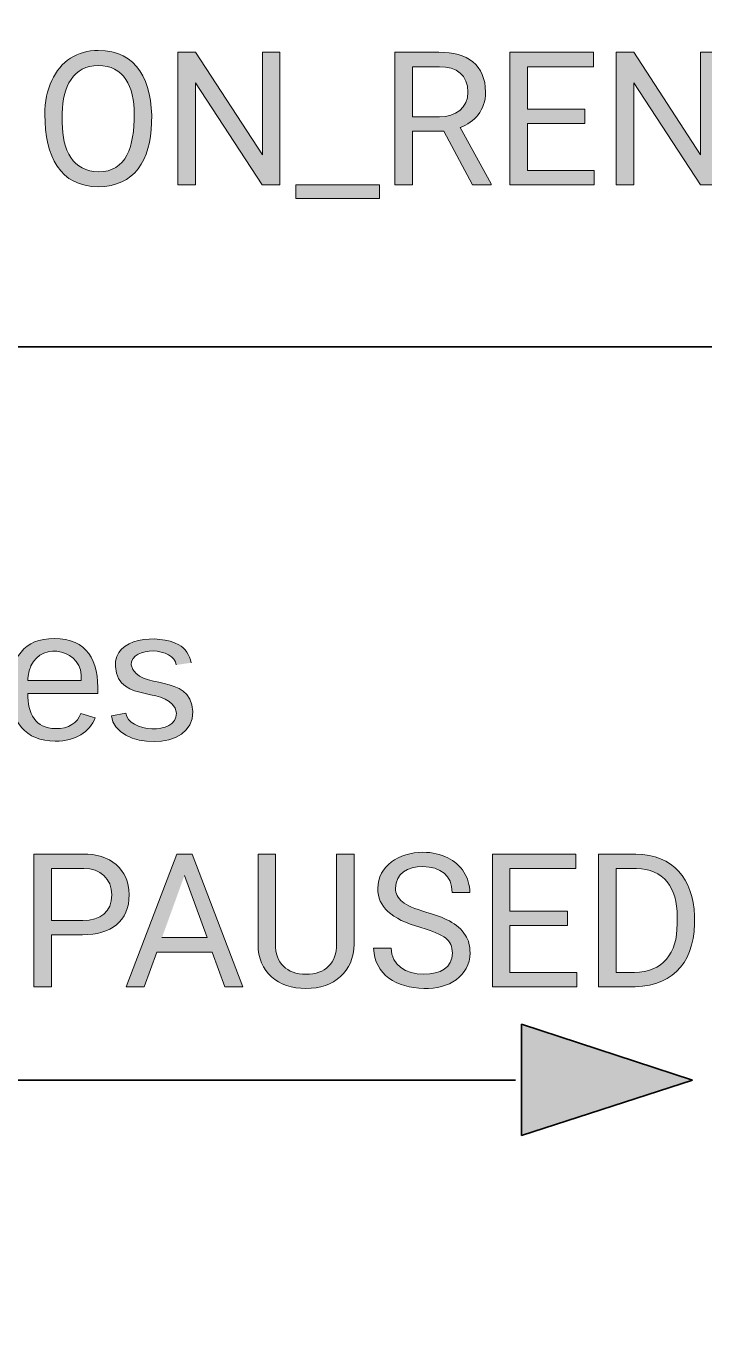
# Model space of a CAD drawing. Extents: x 3 to 1760, y 20 to 1040.
# Drawn here: x 660.8 to 717.3, y 562.4 to 670.5 of the extents above; entities that cross this region are included whole.
import ezdxf

# ---------------------------------------------------------------- set-up
doc = ezdxf.new("R2010")
doc.units = 0
doc.header["$MEASUREMENT"] = 0
doc.layers.add('Layer 1', color=7, linetype='Continuous', lineweight=0)

# ---------------------------------------------------------------- blocks, each defined once
blk = doc.blocks.new('Block_150')
at = {"layer": 'Layer 1', "true_color": 0x282c33, "transparency": 33554687}
h = blk.add_hatch(color=250, dxfattribs=at)
h.dxf.hatch_style = 2
edge = h.paths.add_edge_path()
edge.add_spline(control_points=[(630.13, 619.45), (632.51, 619.4), (633.16, 617.67), (633.16, 615.21), (633.16, 612.75), (632.46, 610.98), (630.13, 610.89), (628.79, 610.89), (628.01, 611.45), (627.54, 612.36), (627.54, 612.36), (627.58, 607.82), (627.58, 607.82), (627.58, 607.82), (626.2, 607.82), (626.2, 607.82), (626.2, 607.82), (626.16, 619.27), (626.16, 619.27), (626.16, 619.27), (627.49, 619.27), (627.49, 619.27), (627.49, 619.27), (627.58, 617.98), (627.58, 617.98), (628.01, 618.88), (628.79, 619.45), (630.13, 619.45)], knot_values=[0, 0, 0, 0, 1, 1, 1, 2, 2, 2, 3, 3, 3, 4, 4, 4, 5, 5, 5, 6, 6, 6, 7, 7, 7, 8, 8, 8, 9, 9, 9, 9], degree=3, periodic=0)
edge = h.paths.add_edge_path()
edge.add_spline(control_points=[(629.78, 611.93), (631.51, 611.93), (631.73, 613.4), (631.73, 615.17), (631.73, 616.94), (631.47, 618.32), (629.78, 618.37), (627.97, 618.37), (627.58, 616.98), (627.58, 615.08), (627.58, 613.22), (628.01, 611.93), (629.78, 611.93)], knot_values=[0, 0, 0, 0, 1, 1, 1, 2, 2, 2, 3, 3, 3, 4, 4, 4, 4], degree=3, periodic=0)
edge.add_line((629.78, 611.93), (629.78, 611.93))
h = blk.add_hatch(color=250, dxfattribs=at)
h.dxf.hatch_style = 2
edge = h.paths.add_edge_path()
edge.add_spline(control_points=[(639.9, 612.62), (639.25, 611.71), (638.56, 610.85), (636.96, 610.89), (635.4, 610.93), (634.45, 611.8), (634.45, 613.35), (634.41, 616.12), (637.17, 616.08), (639.85, 616.08), (639.98, 617.59), (639.46, 618.41), (638.08, 618.41), (637.04, 618.37), (636.31, 618.11), (636.27, 617.07), (636.27, 617.07), (634.84, 617.2), (634.84, 617.2), (635.06, 618.8), (636.27, 619.45), (638.12, 619.45), (640.07, 619.45), (641.24, 618.58), (641.24, 616.68), (641.24, 616.68), (641.24, 613.14), (641.24, 613.14), (641.19, 612.27), (641.54, 611.76), (642.45, 611.97), (642.45, 611.97), (642.45, 611.11), (642.45, 611.11), (641.11, 610.72), (639.81, 611.19), (639.9, 612.62)], knot_values=[0, 0, 0, 0, 1, 1, 1, 2, 2, 2, 3, 3, 3, 4, 4, 4, 5, 5, 5, 6, 6, 6, 7, 7, 7, 8, 8, 8, 9, 9, 9, 10, 10, 10, 11, 11, 11, 12, 12, 12, 12], degree=3, periodic=0)
edge = h.paths.add_edge_path()
edge.add_spline(control_points=[(635.88, 613.35), (635.88, 612.49), (636.4, 611.93), (637.26, 611.93), (639.03, 612.06), (639.98, 613.18), (639.85, 615.13), (637.99, 615.04), (635.88, 615.34), (635.88, 613.35)], knot_values=[0, 0, 0, 0, 1, 1, 1, 2, 2, 2, 3, 3, 3, 3], degree=3, periodic=0)
edge.add_line((635.88, 613.35), (635.88, 613.35))
h = blk.add_hatch(color=250, dxfattribs=at)
h.dxf.hatch_style = 2
edge = h.paths.add_edge_path()
edge.add_spline(control_points=[(646.08, 610.89), (642.23, 610.72), (643.74, 615.9), (643.44, 619.27), (643.44, 619.27), (644.82, 619.27), (644.82, 619.27), (644.82, 619.27), (644.82, 614.09), (644.82, 614.09), (644.82, 612.75), (645.12, 611.93), (646.51, 611.97), (649.62, 612.06), (648.45, 616.34), (648.67, 619.27), (648.67, 619.27), (650.01, 619.27), (650.01, 619.27), (650.01, 619.27), (650.05, 611.06), (650.05, 611.06), (650.05, 611.06), (648.75, 611.06), (648.75, 611.06), (648.71, 611.5), (648.8, 612.14), (648.67, 612.49), (648.19, 611.54), (647.46, 610.93), (646.08, 610.89)], knot_values=[0, 0, 0, 0, 1, 1, 1, 2, 2, 2, 3, 3, 3, 4, 4, 4, 5, 5, 5, 6, 6, 6, 7, 7, 7, 8, 8, 8, 9, 9, 9, 10, 10, 10, 10], degree=3, periodic=0)
edge.add_line((646.08, 610.89), (646.08, 610.89))
h = blk.add_hatch(color=250, dxfattribs=at)
h.dxf.hatch_style = 2
edge = h.paths.add_edge_path()
edge.add_spline(control_points=[(656.92, 617.24), (656.79, 618.71), (653.2, 618.88), (653.16, 617.24), (653.81, 614.95), (658.13, 616.72), (658.3, 613.35), (658.48, 609.98), (651.82, 610.16), (651.52, 613.01), (651.52, 613.01), (652.73, 613.22), (652.73, 613.22), (652.9, 611.67), (656.92, 611.28), (656.96, 613.22), (656.53, 615.64), (652.08, 613.87), (651.87, 617.11), (651.69, 619.58), (655.41, 619.84), (657.14, 618.93), (657.66, 618.63), (658.04, 618.11), (658.17, 617.42)], knot_values=[0, 0, 0, 0, 1, 1, 1, 2, 2, 2, 3, 3, 3, 4, 4, 4, 5, 5, 5, 6, 6, 6, 7, 7, 7, 8, 8, 8, 8], degree=3, periodic=0)
edge.add_line((658.17, 617.42), (656.92, 617.24))
h = blk.add_hatch(color=250, dxfattribs=at)
h.dxf.hatch_style = 2
edge = h.paths.add_edge_path()
edge.add_spline(control_points=[(663.19, 619.45), (665.91, 619.45), (666.9, 617.63), (666.82, 614.87), (666.82, 614.87), (660.98, 614.87), (660.98, 614.87), (660.98, 613.14), (661.59, 611.97), (663.27, 611.93), (664.4, 611.88), (665.13, 612.45), (665.39, 613.18), (665.39, 613.18), (666.6, 612.84), (666.6, 612.84), (666.12, 611.63), (665, 610.89), (663.27, 610.89), (660.77, 610.89), (659.47, 612.49), (659.51, 615.21), (659.56, 617.85), (660.64, 619.45), (663.19, 619.45)], knot_values=[0, 0, 0, 0, 1, 1, 1, 2, 2, 2, 3, 3, 3, 4, 4, 4, 5, 5, 5, 6, 6, 6, 7, 7, 7, 8, 8, 8, 8], degree=3, periodic=0)
edge = h.paths.add_edge_path()
edge.add_spline(control_points=[(665.43, 615.95), (665.69, 618.54), (662.15, 619.27), (661.24, 617.16), (661.11, 616.85), (660.98, 616.42), (660.98, 615.95), (660.98, 615.95), (665.43, 615.95), (665.43, 615.95)], knot_values=[0, 0, 0, 0, 1, 1, 1, 2, 2, 2, 3, 3, 3, 3], degree=3, periodic=0)
edge.add_line((665.43, 615.95), (665.43, 615.95))
h = blk.add_hatch(color=250, dxfattribs=at)
h.dxf.hatch_style = 2
edge = h.paths.add_edge_path()
edge.add_spline(control_points=[(673.34, 617.24), (673.21, 618.71), (669.62, 618.88), (669.58, 617.24), (670.23, 614.95), (674.55, 616.72), (674.72, 613.35), (674.9, 609.98), (668.24, 610.16), (667.94, 613.01), (667.94, 613.01), (669.15, 613.22), (669.15, 613.22), (669.32, 611.67), (673.34, 611.28), (673.38, 613.22), (672.95, 615.64), (668.5, 613.87), (668.28, 617.11), (668.11, 619.58), (671.83, 619.84), (673.56, 618.93), (674.08, 618.63), (674.46, 618.11), (674.59, 617.42)], knot_values=[0, 0, 0, 0, 1, 1, 1, 2, 2, 2, 3, 3, 3, 4, 4, 4, 5, 5, 5, 6, 6, 6, 7, 7, 7, 8, 8, 8, 8], degree=3, periodic=0)
edge.add_line((674.59, 617.42), (673.34, 617.24))
at = {"layer": 'Layer 1'}
for points, knots in [([(630.13, 619.45), (632.51, 619.4), (633.16, 617.67), (633.16, 615.21), (633.16, 612.75), (632.46, 610.98), (630.13, 610.89), (628.79, 610.89), (628.01, 611.45), (627.54, 612.36), (627.54, 612.36), (627.58, 607.82), (627.58, 607.82), (627.58, 607.82), (626.2, 607.82), (626.2, 607.82), (626.2, 607.82), (626.16, 619.27), (626.16, 619.27), (626.16, 619.27), (627.49, 619.27), (627.49, 619.27), (627.49, 619.27), (627.58, 617.98), (627.58, 617.98), (628.01, 618.88), (628.79, 619.45), (630.13, 619.45)], [0, 0, 0, 0, 1, 1, 1, 2, 2, 2, 3, 3, 3, 4, 4, 4, 5, 5, 5, 6, 6, 6, 7, 7, 7, 8, 8, 8, 9, 9, 9, 9]), ([(639.9, 612.62), (639.25, 611.71), (638.56, 610.85), (636.96, 610.89), (635.4, 610.93), (634.45, 611.8), (634.45, 613.35), (634.41, 616.12), (637.17, 616.08), (639.85, 616.08), (639.98, 617.59), (639.46, 618.41), (638.08, 618.41), (637.04, 618.37), (636.31, 618.11), (636.27, 617.07), (636.27, 617.07), (634.84, 617.2), (634.84, 617.2), (635.06, 618.8), (636.27, 619.45), (638.12, 619.45), (640.07, 619.45), (641.24, 618.58), (641.24, 616.68), (641.24, 616.68), (641.24, 613.14), (641.24, 613.14), (641.19, 612.27), (641.54, 611.76), (642.45, 611.97), (642.45, 611.97), (642.45, 611.11), (642.45, 611.11), (641.11, 610.72), (639.81, 611.19), (639.9, 612.62)], [0, 0, 0, 0, 1, 1, 1, 2, 2, 2, 3, 3, 3, 4, 4, 4, 5, 5, 5, 6, 6, 6, 7, 7, 7, 8, 8, 8, 9, 9, 9, 10, 10, 10, 11, 11, 11, 12, 12, 12, 12]), ([(646.08, 610.89), (642.23, 610.72), (643.74, 615.9), (643.44, 619.27), (643.44, 619.27), (644.82, 619.27), (644.82, 619.27), (644.82, 619.27), (644.82, 614.09), (644.82, 614.09), (644.82, 612.75), (645.12, 611.93), (646.51, 611.97), (649.62, 612.06), (648.45, 616.34), (648.67, 619.27), (648.67, 619.27), (650.01, 619.27), (650.01, 619.27), (650.01, 619.27), (650.05, 611.06), (650.05, 611.06), (650.05, 611.06), (648.75, 611.06), (648.75, 611.06), (648.71, 611.5), (648.8, 612.14), (648.67, 612.49), (648.19, 611.54), (647.46, 610.93), (646.08, 610.89)], [0, 0, 0, 0, 1, 1, 1, 2, 2, 2, 3, 3, 3, 4, 4, 4, 5, 5, 5, 6, 6, 6, 7, 7, 7, 8, 8, 8, 9, 9, 9, 10, 10, 10, 10]), ([(656.92, 617.24), (656.79, 618.71), (653.2, 618.88), (653.16, 617.24), (653.81, 614.95), (658.13, 616.72), (658.3, 613.35), (658.48, 609.98), (651.82, 610.16), (651.52, 613.01), (651.52, 613.01), (652.73, 613.22), (652.73, 613.22), (652.9, 611.67), (656.92, 611.28), (656.96, 613.22), (656.53, 615.64), (652.08, 613.87), (651.87, 617.11), (651.69, 619.58), (655.41, 619.84), (657.14, 618.93), (657.66, 618.63), (658.04, 618.11), (658.17, 617.42)], [0, 0, 0, 0, 1, 1, 1, 2, 2, 2, 3, 3, 3, 4, 4, 4, 5, 5, 5, 6, 6, 6, 7, 7, 7, 8, 8, 8, 8]), ([(663.19, 619.45), (665.91, 619.45), (666.9, 617.63), (666.82, 614.87), (666.82, 614.87), (660.98, 614.87), (660.98, 614.87), (660.98, 613.14), (661.59, 611.97), (663.27, 611.93), (664.4, 611.88), (665.13, 612.45), (665.39, 613.18), (665.39, 613.18), (666.6, 612.84), (666.6, 612.84), (666.12, 611.63), (665, 610.89), (663.27, 610.89), (660.77, 610.89), (659.47, 612.49), (659.51, 615.21), (659.56, 617.85), (660.64, 619.45), (663.19, 619.45)], [0, 0, 0, 0, 1, 1, 1, 2, 2, 2, 3, 3, 3, 4, 4, 4, 5, 5, 5, 6, 6, 6, 7, 7, 7, 8, 8, 8, 8]), ([(665.43, 615.95), (665.69, 618.54), (662.15, 619.27), (661.24, 617.16), (661.11, 616.85), (660.98, 616.42), (660.98, 615.95), (660.98, 615.95), (665.43, 615.95), (665.43, 615.95)], [0, 0, 0, 0, 1, 1, 1, 2, 2, 2, 3, 3, 3, 3]), ([(673.34, 617.24), (673.21, 618.71), (669.62, 618.88), (669.58, 617.24), (670.23, 614.95), (674.55, 616.72), (674.72, 613.35), (674.9, 609.98), (668.24, 610.16), (667.94, 613.01), (667.94, 613.01), (669.15, 613.22), (669.15, 613.22), (669.32, 611.67), (673.34, 611.28), (673.38, 613.22), (672.95, 615.64), (668.5, 613.87), (668.28, 617.11), (668.11, 619.58), (671.83, 619.84), (673.56, 618.93), (674.08, 618.63), (674.46, 618.11), (674.59, 617.42)], [0, 0, 0, 0, 1, 1, 1, 2, 2, 2, 3, 3, 3, 4, 4, 4, 5, 5, 5, 6, 6, 6, 7, 7, 7, 8, 8, 8, 8]), ([(629.78, 611.93), (631.51, 611.93), (631.73, 613.4), (631.73, 615.17), (631.73, 616.94), (631.47, 618.32), (629.78, 618.37), (627.97, 618.37), (627.58, 616.98), (627.58, 615.08), (627.58, 613.22), (628.01, 611.93), (629.78, 611.93)], [0, 0, 0, 0, 1, 1, 1, 2, 2, 2, 3, 3, 3, 4, 4, 4, 4]), ([(635.88, 613.35), (635.88, 612.49), (636.4, 611.93), (637.26, 611.93), (639.03, 612.06), (639.98, 613.18), (639.85, 615.13), (637.99, 615.04), (635.88, 615.34), (635.88, 613.35)], [0, 0, 0, 0, 1, 1, 1, 2, 2, 2, 3, 3, 3, 3])]:
    blk.add_open_spline(points, degree=3, knots=knots, dxfattribs=at)
blk = doc.blocks.new('Block_149')
at = {"layer": 'Layer 1'}
blk.add_blockref('Block_150', (0, 0), dxfattribs=at)
blk = doc.blocks.new('Block_152')
at = {"layer": 'Layer 1', "true_color": 0x282c33, "transparency": 33554687}
h = blk.add_hatch(color=250, dxfattribs=at)
h.dxf.hatch_style = 2
edge = h.paths.add_edge_path()
edge.add_spline(control_points=[(669.43, 598.09), (669.42, 595.83), (667.9, 594.74), (665.54, 594.74), (665.54, 594.74), (662.94, 594.74), (662.94, 594.74), (662.94, 594.74), (662.94, 590.41), (662.94, 590.41), (662.94, 590.41), (661.48, 590.41), (661.48, 590.41), (661.48, 590.41), (661.48, 601.47), (661.48, 601.47), (661.48, 601.47), (665.56, 601.47), (665.56, 601.47), (667.81, 601.51), (669.43, 600.22), (669.43, 598.09)], knot_values=[0, 0, 0, 0, 1, 1, 1, 2, 2, 2, 3, 3, 3, 4, 4, 4, 5, 5, 5, 6, 6, 6, 7, 7, 7, 7], degree=3, periodic=0)
edge = h.paths.add_edge_path()
edge.add_spline(control_points=[(667.97, 598.07), (667.98, 599.43), (667.02, 600.26), (665.64, 600.27), (665.64, 600.27), (662.94, 600.27), (662.94, 600.27), (662.94, 600.27), (662.94, 595.93), (662.94, 595.93), (662.94, 595.93), (665.56, 595.93), (665.56, 595.93), (667.05, 595.92), (667.97, 596.63), (667.97, 598.07)], knot_values=[0, 0, 0, 0, 1, 1, 1, 2, 2, 2, 3, 3, 3, 4, 4, 4, 5, 5, 5, 5], degree=3, periodic=0)
edge.add_line((667.97, 598.07), (667.97, 598.07))
h = blk.add_hatch(color=250, dxfattribs=at)
h.dxf.hatch_style = 2
edge = h.paths.add_edge_path()
edge.add_spline(control_points=[(693.99, 591.45), (695.35, 591.45), (696.37, 591.98), (696.37, 593.21), (696.37, 593.74), (696.18, 594.17), (695.8, 594.47), (695.42, 594.76), (694.73, 595.05), (693.74, 595.34), (692.48, 595.7), (691.57, 596.14), (691, 596.67), (690.43, 597.19), (690.15, 597.84), (690.15, 598.61), (690.15, 600.47), (691.91, 601.62), (693.91, 601.62), (695.48, 601.62), (696.71, 600.95), (697.32, 599.97), (697.65, 599.45), (697.82, 598.89), (697.82, 598.27), (697.82, 598.27), (696.35, 598.27), (696.35, 598.27), (696.35, 599.67), (695.37, 600.42), (693.91, 600.42), (692.61, 600.42), (691.64, 599.84), (691.63, 598.63), (691.63, 598.18), (691.82, 597.8), (692.2, 597.49), (692.58, 597.18), (693.23, 596.9), (694.15, 596.63), (695.7, 596.18), (696.77, 595.75), (697.46, 594.69), (697.73, 594.28), (697.84, 593.78), (697.84, 593.22), (697.82, 591.28), (696.08, 590.2), (693.99, 590.26), (691.72, 590.32), (689.88, 591.39), (689.8, 593.62), (689.8, 593.62), (691.27, 593.62), (691.27, 593.62), (691.27, 592.2), (692.48, 591.45), (693.99, 591.45)], knot_values=[0, 0, 0, 0, 1, 1, 1, 2, 2, 2, 3, 3, 3, 4, 4, 4, 5, 5, 5, 6, 6, 6, 7, 7, 7, 8, 8, 8, 9, 9, 9, 10, 10, 10, 11, 11, 11, 12, 12, 12, 13, 13, 13, 14, 14, 14, 15, 15, 15, 16, 16, 16, 17, 17, 17, 18, 18, 18, 19, 19, 19, 19], degree=3, periodic=0)
edge.add_line((693.99, 591.45), (693.99, 591.45))
h = blk.add_hatch(color=250, dxfattribs=at)
h.dxf.hatch_style = 2
edge = h.paths.add_edge_path()
edge.add_spline(control_points=[(676.35, 593.3), (676.35, 593.3), (671.72, 593.3), (671.72, 593.3), (671.72, 593.3), (670.68, 590.41), (670.68, 590.41), (670.68, 590.41), (669.17, 590.41), (669.17, 590.41), (669.17, 590.41), (673.4, 601.47), (673.4, 601.47), (673.4, 601.47), (674.67, 601.47), (674.67, 601.47), (674.67, 601.47), (678.9, 590.41), (678.9, 590.41), (678.9, 590.41), (677.41, 590.41), (677.41, 590.41), (677.41, 590.41), (676.35, 593.3), (676.35, 593.3)], knot_values=[0, 0, 0, 0, 1, 1, 1, 2, 2, 2, 3, 3, 3, 4, 4, 4, 5, 5, 5, 6, 6, 6, 7, 7, 7, 8, 8, 8, 8], degree=3, periodic=0)
edge = h.paths.add_edge_path()
edge.add_spline(control_points=[(672.16, 594.5), (672.16, 594.5), (675.92, 594.5), (675.92, 594.5), (675.92, 594.5), (674.03, 599.67), (674.03, 599.67)], knot_values=[0, 0, 0, 0, 1, 1, 1, 2, 2, 2, 2], degree=3, periodic=0)
edge.add_line((674.03, 599.67), (672.16, 594.5))
h = blk.add_hatch(color=250, dxfattribs=at)
h.dxf.hatch_style = 2
edge = h.paths.add_edge_path()
edge.add_spline(control_points=[(684.16, 591.45), (685.79, 591.45), (686.72, 592.37), (686.71, 593.97), (686.71, 593.97), (686.71, 601.47), (686.71, 601.47), (686.71, 601.47), (688.18, 601.47), (688.18, 601.47), (688.18, 601.47), (688.18, 593.95), (688.18, 593.95), (688.15, 591.67), (686.52, 590.26), (684.16, 590.26), (681.81, 590.26), (680.16, 591.63), (680.17, 593.93), (680.17, 593.93), (680.17, 601.47), (680.17, 601.47), (680.17, 601.47), (681.62, 601.47), (681.62, 601.47), (681.62, 601.47), (681.62, 593.98), (681.62, 593.98), (681.61, 592.38), (682.55, 591.45), (684.16, 591.45)], knot_values=[0, 0, 0, 0, 1, 1, 1, 2, 2, 2, 3, 3, 3, 4, 4, 4, 5, 5, 5, 6, 6, 6, 7, 7, 7, 8, 8, 8, 9, 9, 9, 10, 10, 10, 10], degree=3, periodic=0)
edge.add_line((684.16, 591.45), (684.16, 591.45))
h = blk.add_hatch(color=250, dxfattribs=at)
h.dxf.hatch_style = 2
edge = h.paths.add_edge_path()
edge.add_spline(control_points=[(705.96, 595.52), (705.96, 595.52), (701.17, 595.52), (701.17, 595.52), (701.17, 595.52), (701.17, 591.6), (701.17, 591.6), (701.17, 591.6), (706.73, 591.6), (706.73, 591.6), (706.73, 591.6), (706.73, 590.41), (706.73, 590.41), (706.73, 590.41), (699.71, 590.41), (699.71, 590.41), (699.71, 590.41), (699.71, 601.47), (699.71, 601.47), (699.71, 601.47), (706.66, 601.47), (706.66, 601.47), (706.66, 601.47), (706.66, 600.27), (706.66, 600.27), (706.66, 600.27), (701.17, 600.27), (701.17, 600.27), (701.17, 600.27), (701.17, 596.71), (701.17, 596.71), (701.17, 596.71), (705.96, 596.71), (705.96, 596.71), (705.96, 596.71), (705.96, 595.52), (705.96, 595.52)], knot_values=[0, 0, 0, 0, 1, 1, 1, 2, 2, 2, 3, 3, 3, 4, 4, 4, 5, 5, 5, 6, 6, 6, 7, 7, 7, 8, 8, 8, 9, 9, 9, 10, 10, 10, 11, 11, 11, 12, 12, 12, 12], degree=3, periodic=0)
edge.add_line((705.96, 595.52), (705.96, 595.52))
h = blk.add_hatch(color=250, dxfattribs=at)
h.dxf.hatch_style = 2
edge = h.paths.add_edge_path()
edge.add_spline(control_points=[(716.55, 596.31), (716.68, 592.67), (714.98, 590.52), (711.61, 590.41), (711.61, 590.41), (708.55, 590.41), (708.55, 590.41), (708.55, 590.41), (708.55, 601.47), (708.55, 601.47), (708.55, 601.47), (711.67, 601.47), (711.67, 601.47), (714.77, 601.4), (716.43, 599.43), (716.55, 596.31)], knot_values=[0, 0, 0, 0, 1, 1, 1, 2, 2, 2, 3, 3, 3, 4, 4, 4, 5, 5, 5, 5], degree=3, periodic=0)
edge = h.paths.add_edge_path()
edge.add_spline(control_points=[(715.1, 596.28), (715.13, 598.65), (713.97, 600.25), (711.71, 600.27), (711.71, 600.27), (710.01, 600.27), (710.01, 600.27), (710.01, 600.27), (710.01, 591.6), (710.01, 591.6), (710.01, 591.6), (711.54, 591.6), (711.54, 591.6), (713.88, 591.6), (715.13, 593.19), (715.1, 595.64), (715.1, 595.64), (715.1, 596.28), (715.1, 596.28)], knot_values=[0, 0, 0, 0, 1, 1, 1, 2, 2, 2, 3, 3, 3, 4, 4, 4, 5, 5, 5, 6, 6, 6, 6], degree=3, periodic=0)
edge.add_line((715.1, 596.28), (715.1, 596.28))
at = {"layer": 'Layer 1'}
for points, knots in [([(669.43, 598.09), (669.42, 595.83), (667.9, 594.74), (665.54, 594.74), (665.54, 594.74), (662.94, 594.74), (662.94, 594.74), (662.94, 594.74), (662.94, 590.41), (662.94, 590.41), (662.94, 590.41), (661.48, 590.41), (661.48, 590.41), (661.48, 590.41), (661.48, 601.47), (661.48, 601.47), (661.48, 601.47), (665.56, 601.47), (665.56, 601.47), (667.81, 601.51), (669.43, 600.22), (669.43, 598.09)], [0, 0, 0, 0, 1, 1, 1, 2, 2, 2, 3, 3, 3, 4, 4, 4, 5, 5, 5, 6, 6, 6, 7, 7, 7, 7]), ([(693.99, 591.45), (695.35, 591.45), (696.37, 591.98), (696.37, 593.21), (696.37, 593.74), (696.18, 594.17), (695.8, 594.47), (695.42, 594.76), (694.73, 595.05), (693.74, 595.34), (692.48, 595.7), (691.57, 596.14), (691, 596.67), (690.43, 597.19), (690.15, 597.84), (690.15, 598.61), (690.15, 600.47), (691.91, 601.62), (693.91, 601.62), (695.48, 601.62), (696.71, 600.95), (697.32, 599.97), (697.65, 599.45), (697.82, 598.89), (697.82, 598.27), (697.82, 598.27), (696.35, 598.27), (696.35, 598.27), (696.35, 599.67), (695.37, 600.42), (693.91, 600.42), (692.61, 600.42), (691.64, 599.84), (691.63, 598.63), (691.63, 598.18), (691.82, 597.8), (692.2, 597.49), (692.58, 597.18), (693.23, 596.9), (694.15, 596.63), (695.7, 596.18), (696.77, 595.75), (697.46, 594.69), (697.73, 594.28), (697.84, 593.78), (697.84, 593.22), (697.82, 591.28), (696.08, 590.2), (693.99, 590.26), (691.72, 590.32), (689.88, 591.39), (689.8, 593.62), (689.8, 593.62), (691.27, 593.62), (691.27, 593.62), (691.27, 592.2), (692.48, 591.45), (693.99, 591.45)], [0, 0, 0, 0, 1, 1, 1, 2, 2, 2, 3, 3, 3, 4, 4, 4, 5, 5, 5, 6, 6, 6, 7, 7, 7, 8, 8, 8, 9, 9, 9, 10, 10, 10, 11, 11, 11, 12, 12, 12, 13, 13, 13, 14, 14, 14, 15, 15, 15, 16, 16, 16, 17, 17, 17, 18, 18, 18, 19, 19, 19, 19]), ([(676.35, 593.3), (676.35, 593.3), (671.72, 593.3), (671.72, 593.3), (671.72, 593.3), (670.68, 590.41), (670.68, 590.41), (670.68, 590.41), (669.17, 590.41), (669.17, 590.41), (669.17, 590.41), (673.4, 601.47), (673.4, 601.47), (673.4, 601.47), (674.67, 601.47), (674.67, 601.47), (674.67, 601.47), (678.9, 590.41), (678.9, 590.41), (678.9, 590.41), (677.41, 590.41), (677.41, 590.41), (677.41, 590.41), (676.35, 593.3), (676.35, 593.3)], [0, 0, 0, 0, 1, 1, 1, 2, 2, 2, 3, 3, 3, 4, 4, 4, 5, 5, 5, 6, 6, 6, 7, 7, 7, 8, 8, 8, 8]), ([(684.16, 591.45), (685.79, 591.45), (686.72, 592.37), (686.71, 593.97), (686.71, 593.97), (686.71, 601.47), (686.71, 601.47), (686.71, 601.47), (688.18, 601.47), (688.18, 601.47), (688.18, 601.47), (688.18, 593.95), (688.18, 593.95), (688.15, 591.67), (686.52, 590.26), (684.16, 590.26), (681.81, 590.26), (680.16, 591.63), (680.17, 593.93), (680.17, 593.93), (680.17, 601.47), (680.17, 601.47), (680.17, 601.47), (681.62, 601.47), (681.62, 601.47), (681.62, 601.47), (681.62, 593.98), (681.62, 593.98), (681.61, 592.38), (682.55, 591.45), (684.16, 591.45)], [0, 0, 0, 0, 1, 1, 1, 2, 2, 2, 3, 3, 3, 4, 4, 4, 5, 5, 5, 6, 6, 6, 7, 7, 7, 8, 8, 8, 9, 9, 9, 10, 10, 10, 10]), ([(705.96, 595.52), (705.96, 595.52), (701.17, 595.52), (701.17, 595.52), (701.17, 595.52), (701.17, 591.6), (701.17, 591.6), (701.17, 591.6), (706.73, 591.6), (706.73, 591.6), (706.73, 591.6), (706.73, 590.41), (706.73, 590.41), (706.73, 590.41), (699.71, 590.41), (699.71, 590.41), (699.71, 590.41), (699.71, 601.47), (699.71, 601.47), (699.71, 601.47), (706.66, 601.47), (706.66, 601.47), (706.66, 601.47), (706.66, 600.27), (706.66, 600.27), (706.66, 600.27), (701.17, 600.27), (701.17, 600.27), (701.17, 600.27), (701.17, 596.71), (701.17, 596.71), (701.17, 596.71), (705.96, 596.71), (705.96, 596.71), (705.96, 596.71), (705.96, 595.52), (705.96, 595.52)], [0, 0, 0, 0, 1, 1, 1, 2, 2, 2, 3, 3, 3, 4, 4, 4, 5, 5, 5, 6, 6, 6, 7, 7, 7, 8, 8, 8, 9, 9, 9, 10, 10, 10, 11, 11, 11, 12, 12, 12, 12]), ([(716.55, 596.31), (716.68, 592.67), (714.98, 590.52), (711.61, 590.41), (711.61, 590.41), (708.55, 590.41), (708.55, 590.41), (708.55, 590.41), (708.55, 601.47), (708.55, 601.47), (708.55, 601.47), (711.67, 601.47), (711.67, 601.47), (714.77, 601.4), (716.43, 599.43), (716.55, 596.31)], [0, 0, 0, 0, 1, 1, 1, 2, 2, 2, 3, 3, 3, 4, 4, 4, 5, 5, 5, 5]), ([(667.97, 598.07), (667.98, 599.43), (667.02, 600.26), (665.64, 600.27), (665.64, 600.27), (662.94, 600.27), (662.94, 600.27), (662.94, 600.27), (662.94, 595.93), (662.94, 595.93), (662.94, 595.93), (665.56, 595.93), (665.56, 595.93), (667.05, 595.92), (667.97, 596.63), (667.97, 598.07)], [0, 0, 0, 0, 1, 1, 1, 2, 2, 2, 3, 3, 3, 4, 4, 4, 5, 5, 5, 5]), ([(672.16, 594.5), (672.16, 594.5), (675.92, 594.5), (675.92, 594.5), (675.92, 594.5), (674.03, 599.67), (674.03, 599.67)], [0, 0, 0, 0, 1, 1, 1, 2, 2, 2, 2]), ([(715.1, 596.28), (715.13, 598.65), (713.97, 600.25), (711.71, 600.27), (711.71, 600.27), (710.01, 600.27), (710.01, 600.27), (710.01, 600.27), (710.01, 591.6), (710.01, 591.6), (710.01, 591.6), (711.54, 591.6), (711.54, 591.6), (713.88, 591.6), (715.13, 593.19), (715.1, 595.64), (715.1, 595.64), (715.1, 596.28), (715.1, 596.28)], [0, 0, 0, 0, 1, 1, 1, 2, 2, 2, 3, 3, 3, 4, 4, 4, 5, 5, 5, 6, 6, 6, 6])]:
    blk.add_open_spline(points, degree=3, knots=knots, dxfattribs=at)
blk = doc.blocks.new('Block_151')
at = {"layer": 'Layer 1'}
blk.add_blockref('Block_152', (0, 0), dxfattribs=at)
blk = doc.blocks.new('Block_159')
at = {"layer": 'Layer 1', "true_color": 0x282c33, "transparency": 33554687}
h = blk.add_hatch(color=250, dxfattribs=at)
h.dxf.hatch_style = 2
edge = h.paths.add_edge_path()
edge.add_spline(control_points=[(666.85, 668.49), (670.08, 668.49), (671.4, 665.96), (671.3, 662.45), (671.21, 659.36), (669.88, 657.13), (666.86, 657.13), (663.66, 657.13), (662.4, 659.66), (662.4, 663.15), (662.4, 665.3), (663.21, 667), (664.53, 667.84), (665.21, 668.27), (665.97, 668.49), (666.85, 668.49)], knot_values=[0, 0, 0, 0, 1, 1, 1, 2, 2, 2, 3, 3, 3, 4, 4, 4, 5, 5, 5, 5], degree=3, periodic=0)
edge = h.paths.add_edge_path()
edge.add_spline(control_points=[(666.86, 658.37), (669.23, 658.37), (669.85, 660.49), (669.85, 663.17), (669.85, 665.51), (668.97, 667.24), (666.85, 667.24), (664.8, 667.24), (663.85, 665.48), (663.85, 663.27), (663.85, 663.27), (663.85, 662.45), (663.85, 662.45), (663.82, 660.19), (664.79, 658.37), (666.86, 658.37)], knot_values=[0, 0, 0, 0, 1, 1, 1, 2, 2, 2, 3, 3, 3, 4, 4, 4, 5, 5, 5, 5], degree=3, periodic=0)
edge.add_line((666.86, 658.37), (666.86, 658.37))
h = blk.add_hatch(color=250, dxfattribs=at)
h.dxf.hatch_style = 2
edge = h.paths.add_edge_path()
edge.add_spline(control_points=[(681.98, 657.28), (681.98, 657.28), (680.52, 657.28), (680.52, 657.28), (680.52, 657.28), (674.95, 665.8), (674.95, 665.8), (674.95, 665.8), (674.95, 657.28), (674.95, 657.28), (674.95, 657.28), (673.48, 657.28), (673.48, 657.28), (673.48, 657.28), (673.48, 668.34), (673.48, 668.34), (673.48, 668.34), (674.95, 668.34), (674.95, 668.34), (674.95, 668.34), (680.53, 659.78), (680.53, 659.78), (680.53, 659.78), (680.53, 668.34), (680.53, 668.34), (680.53, 668.34), (681.98, 668.34), (681.98, 668.34), (681.98, 668.34), (681.98, 657.28), (681.98, 657.28)], knot_values=[0, 0, 0, 0, 1, 1, 1, 2, 2, 2, 3, 3, 3, 4, 4, 4, 5, 5, 5, 6, 6, 6, 7, 7, 7, 8, 8, 8, 9, 9, 9, 10, 10, 10, 10], degree=3, periodic=0)
edge.add_line((681.98, 657.28), (681.98, 657.28))
h = blk.add_hatch(color=250, dxfattribs=at)
h.dxf.hatch_style = 2
edge = h.paths.add_edge_path()
edge.add_spline(control_points=[(699.13, 665.01), (699.13, 663.49), (698.2, 662.51), (697.02, 662.07), (697.02, 662.07), (699.61, 657.37), (699.61, 657.37), (699.61, 657.37), (699.61, 657.28), (699.61, 657.28), (699.61, 657.28), (698.05, 657.28), (698.05, 657.28), (698.05, 657.28), (695.65, 661.76), (695.65, 661.76), (695.65, 661.76), (693.05, 661.76), (693.05, 661.76), (693.05, 661.76), (693.05, 657.28), (693.05, 657.28), (693.05, 657.28), (691.58, 657.28), (691.58, 657.28), (691.58, 657.28), (691.58, 668.34), (691.58, 668.34), (691.58, 668.34), (695.25, 668.34), (695.25, 668.34), (697.6, 668.36), (699.13, 667.29), (699.13, 665.01)], knot_values=[0, 0, 0, 0, 1, 1, 1, 2, 2, 2, 3, 3, 3, 4, 4, 4, 5, 5, 5, 6, 6, 6, 7, 7, 7, 8, 8, 8, 9, 9, 9, 10, 10, 10, 11, 11, 11, 11], degree=3, periodic=0)
edge = h.paths.add_edge_path()
edge.add_spline(control_points=[(697.66, 665.01), (697.66, 666.43), (696.75, 667.14), (695.28, 667.14), (695.28, 667.14), (693.05, 667.14), (693.05, 667.14), (693.05, 667.14), (693.05, 662.95), (693.05, 662.95), (693.05, 662.95), (695.29, 662.95), (695.29, 662.95), (696.65, 662.93), (697.67, 663.72), (697.66, 665.01)], knot_values=[0, 0, 0, 0, 1, 1, 1, 2, 2, 2, 3, 3, 3, 4, 4, 4, 5, 5, 5, 5], degree=3, periodic=0)
edge.add_line((697.66, 665.01), (697.66, 665.01))
h = blk.add_hatch(color=250, dxfattribs=at)
h.dxf.hatch_style = 2
edge = h.paths.add_edge_path()
edge.add_spline(control_points=[(707.42, 662.39), (707.42, 662.39), (702.63, 662.39), (702.63, 662.39), (702.63, 662.39), (702.63, 658.47), (702.63, 658.47), (702.63, 658.47), (708.2, 658.47), (708.2, 658.47), (708.2, 658.47), (708.2, 657.28), (708.2, 657.28), (708.2, 657.28), (701.17, 657.28), (701.17, 657.28), (701.17, 657.28), (701.17, 668.34), (701.17, 668.34), (701.17, 668.34), (708.12, 668.34), (708.12, 668.34), (708.12, 668.34), (708.12, 667.14), (708.12, 667.14), (708.12, 667.14), (702.63, 667.14), (702.63, 667.14), (702.63, 667.14), (702.63, 663.59), (702.63, 663.59), (702.63, 663.59), (707.42, 663.59), (707.42, 663.59), (707.42, 663.59), (707.42, 662.39), (707.42, 662.39)], knot_values=[0, 0, 0, 0, 1, 1, 1, 2, 2, 2, 3, 3, 3, 4, 4, 4, 5, 5, 5, 6, 6, 6, 7, 7, 7, 8, 8, 8, 9, 9, 9, 10, 10, 10, 11, 11, 11, 12, 12, 12, 12], degree=3, periodic=0)
edge.add_line((707.42, 662.39), (707.42, 662.39))
h = blk.add_hatch(color=250, dxfattribs=at)
h.dxf.hatch_style = 2
edge = h.paths.add_edge_path()
edge.add_spline(control_points=[(718.51, 657.28), (718.51, 657.28), (717.04, 657.28), (717.04, 657.28), (717.04, 657.28), (711.48, 665.8), (711.48, 665.8), (711.48, 665.8), (711.48, 657.28), (711.48, 657.28), (711.48, 657.28), (710.01, 657.28), (710.01, 657.28), (710.01, 657.28), (710.01, 668.34), (710.01, 668.34), (710.01, 668.34), (711.48, 668.34), (711.48, 668.34), (711.48, 668.34), (717.06, 659.78), (717.06, 659.78), (717.06, 659.78), (717.06, 668.34), (717.06, 668.34), (717.06, 668.34), (718.51, 668.34), (718.51, 668.34), (718.51, 668.34), (718.51, 657.28), (718.51, 657.28)], knot_values=[0, 0, 0, 0, 1, 1, 1, 2, 2, 2, 3, 3, 3, 4, 4, 4, 5, 5, 5, 6, 6, 6, 7, 7, 7, 8, 8, 8, 9, 9, 9, 10, 10, 10, 10], degree=3, periodic=0)
edge.add_line((718.51, 657.28), (718.51, 657.28))
h = blk.add_hatch(color=250, dxfattribs=at)
h.dxf.hatch_style = 2
edge = h.paths.add_edge_path()
edge.add_spline(control_points=[(690.28, 656.14), (690.28, 656.14), (683.32, 656.14), (683.32, 656.14), (683.32, 656.14), (683.32, 657.28), (683.32, 657.28), (683.32, 657.28), (690.28, 657.28), (690.28, 657.28), (690.28, 657.28), (690.28, 656.14), (690.28, 656.14)], knot_values=[0, 0, 0, 0, 1, 1, 1, 2, 2, 2, 3, 3, 3, 4, 4, 4, 4], degree=3, periodic=0)
edge.add_line((690.28, 656.14), (690.28, 656.14))
at = {"layer": 'Layer 1'}
for points, knots in [([(666.85, 668.49), (670.08, 668.49), (671.4, 665.96), (671.3, 662.45), (671.21, 659.36), (669.88, 657.13), (666.86, 657.13), (663.66, 657.13), (662.4, 659.66), (662.4, 663.15), (662.4, 665.3), (663.21, 667), (664.53, 667.84), (665.21, 668.27), (665.97, 668.49), (666.85, 668.49)], [0, 0, 0, 0, 1, 1, 1, 2, 2, 2, 3, 3, 3, 4, 4, 4, 5, 5, 5, 5]), ([(681.98, 657.28), (681.98, 657.28), (680.52, 657.28), (680.52, 657.28), (680.52, 657.28), (674.95, 665.8), (674.95, 665.8), (674.95, 665.8), (674.95, 657.28), (674.95, 657.28), (674.95, 657.28), (673.48, 657.28), (673.48, 657.28), (673.48, 657.28), (673.48, 668.34), (673.48, 668.34), (673.48, 668.34), (674.95, 668.34), (674.95, 668.34), (674.95, 668.34), (680.53, 659.78), (680.53, 659.78), (680.53, 659.78), (680.53, 668.34), (680.53, 668.34), (680.53, 668.34), (681.98, 668.34), (681.98, 668.34), (681.98, 668.34), (681.98, 657.28), (681.98, 657.28)], [0, 0, 0, 0, 1, 1, 1, 2, 2, 2, 3, 3, 3, 4, 4, 4, 5, 5, 5, 6, 6, 6, 7, 7, 7, 8, 8, 8, 9, 9, 9, 10, 10, 10, 10]), ([(699.13, 665.01), (699.13, 663.49), (698.2, 662.51), (697.02, 662.07), (697.02, 662.07), (699.61, 657.37), (699.61, 657.37), (699.61, 657.37), (699.61, 657.28), (699.61, 657.28), (699.61, 657.28), (698.05, 657.28), (698.05, 657.28), (698.05, 657.28), (695.65, 661.76), (695.65, 661.76), (695.65, 661.76), (693.05, 661.76), (693.05, 661.76), (693.05, 661.76), (693.05, 657.28), (693.05, 657.28), (693.05, 657.28), (691.58, 657.28), (691.58, 657.28), (691.58, 657.28), (691.58, 668.34), (691.58, 668.34), (691.58, 668.34), (695.25, 668.34), (695.25, 668.34), (697.6, 668.36), (699.13, 667.29), (699.13, 665.01)], [0, 0, 0, 0, 1, 1, 1, 2, 2, 2, 3, 3, 3, 4, 4, 4, 5, 5, 5, 6, 6, 6, 7, 7, 7, 8, 8, 8, 9, 9, 9, 10, 10, 10, 11, 11, 11, 11]), ([(707.42, 662.39), (707.42, 662.39), (702.63, 662.39), (702.63, 662.39), (702.63, 662.39), (702.63, 658.47), (702.63, 658.47), (702.63, 658.47), (708.2, 658.47), (708.2, 658.47), (708.2, 658.47), (708.2, 657.28), (708.2, 657.28), (708.2, 657.28), (701.17, 657.28), (701.17, 657.28), (701.17, 657.28), (701.17, 668.34), (701.17, 668.34), (701.17, 668.34), (708.12, 668.34), (708.12, 668.34), (708.12, 668.34), (708.12, 667.14), (708.12, 667.14), (708.12, 667.14), (702.63, 667.14), (702.63, 667.14), (702.63, 667.14), (702.63, 663.59), (702.63, 663.59), (702.63, 663.59), (707.42, 663.59), (707.42, 663.59), (707.42, 663.59), (707.42, 662.39), (707.42, 662.39)], [0, 0, 0, 0, 1, 1, 1, 2, 2, 2, 3, 3, 3, 4, 4, 4, 5, 5, 5, 6, 6, 6, 7, 7, 7, 8, 8, 8, 9, 9, 9, 10, 10, 10, 11, 11, 11, 12, 12, 12, 12]), ([(718.51, 657.28), (718.51, 657.28), (717.04, 657.28), (717.04, 657.28), (717.04, 657.28), (711.48, 665.8), (711.48, 665.8), (711.48, 665.8), (711.48, 657.28), (711.48, 657.28), (711.48, 657.28), (710.01, 657.28), (710.01, 657.28), (710.01, 657.28), (710.01, 668.34), (710.01, 668.34), (710.01, 668.34), (711.48, 668.34), (711.48, 668.34), (711.48, 668.34), (717.06, 659.78), (717.06, 659.78), (717.06, 659.78), (717.06, 668.34), (717.06, 668.34), (717.06, 668.34), (718.51, 668.34), (718.51, 668.34), (718.51, 668.34), (718.51, 657.28), (718.51, 657.28)], [0, 0, 0, 0, 1, 1, 1, 2, 2, 2, 3, 3, 3, 4, 4, 4, 5, 5, 5, 6, 6, 6, 7, 7, 7, 8, 8, 8, 9, 9, 9, 10, 10, 10, 10]), ([(666.86, 658.37), (669.23, 658.37), (669.85, 660.49), (669.85, 663.17), (669.85, 665.51), (668.97, 667.24), (666.85, 667.24), (664.8, 667.24), (663.85, 665.48), (663.85, 663.27), (663.85, 663.27), (663.85, 662.45), (663.85, 662.45), (663.82, 660.19), (664.79, 658.37), (666.86, 658.37)], [0, 0, 0, 0, 1, 1, 1, 2, 2, 2, 3, 3, 3, 4, 4, 4, 5, 5, 5, 5]), ([(697.66, 665.01), (697.66, 666.43), (696.75, 667.14), (695.28, 667.14), (695.28, 667.14), (693.05, 667.14), (693.05, 667.14), (693.05, 667.14), (693.05, 662.95), (693.05, 662.95), (693.05, 662.95), (695.29, 662.95), (695.29, 662.95), (696.65, 662.93), (697.67, 663.72), (697.66, 665.01)], [0, 0, 0, 0, 1, 1, 1, 2, 2, 2, 3, 3, 3, 4, 4, 4, 5, 5, 5, 5]), ([(690.28, 656.14), (690.28, 656.14), (683.32, 656.14), (683.32, 656.14), (683.32, 656.14), (683.32, 657.28), (683.32, 657.28), (683.32, 657.28), (690.28, 657.28), (690.28, 657.28), (690.28, 657.28), (690.28, 656.14), (690.28, 656.14)], [0, 0, 0, 0, 1, 1, 1, 2, 2, 2, 3, 3, 3, 4, 4, 4, 4])]:
    blk.add_open_spline(points, degree=3, knots=knots, dxfattribs=at)
blk = doc.blocks.new('Block_158')
at = {"layer": 'Layer 1'}
blk.add_blockref('Block_159', (0, 0), dxfattribs=at)
blk = doc.blocks.new('Block_153')
at = {"layer": 'Layer 1'}
blk.add_blockref('Block_158', (0, 0), dxfattribs=at)
blk = doc.blocks.new('Block_0')
at = {"layer": 'Layer 1', "true_color": 0x666666, "transparency": 33554687}
h = blk.add_hatch(color=251, dxfattribs=at)
h.dxf.hatch_style = 2
edge = h.paths.add_edge_path()
edge.add_spline(control_points=[(494.51, 382.02), (494.51, 382.02), (494.65, 380.2), (494.65, 380.2), (494.65, 380.2), (495.07, 378.45), (495.07, 378.45), (495.07, 378.45), (495.77, 376.78), (495.77, 376.78), (495.77, 376.78), (496.71, 375.24), (496.71, 375.24), (496.71, 375.24), (497.88, 373.87), (497.88, 373.87), (497.88, 373.87), (499.25, 372.7), (499.25, 372.7), (499.25, 372.7), (500.79, 371.75), (500.79, 371.75), (500.79, 371.75), (502.46, 371.05), (502.46, 371.05), (502.46, 371.05), (504.21, 370.65), (504.21, 370.65), (504.21, 370.65), (506.03, 370.5), (506.03, 370.5), (506.03, 370.5), (1162.98, 370.5), (1162.98, 370.5), (1162.98, 370.5), (1164.92, 370.35), (1164.92, 370.35), (1164.92, 370.35), (1166.82, 369.89), (1166.82, 369.89), (1166.82, 369.89), (1168.65, 369.13), (1168.65, 369.13), (1168.65, 369.13), (1170.32, 368.1), (1170.32, 368.1), (1170.32, 368.1), (1171.82, 366.84), (1171.82, 366.84), (1171.82, 366.84), (1173.09, 365.34), (1173.09, 365.34), (1173.09, 365.34), (1174.11, 363.68), (1174.11, 363.68), (1174.11, 363.68), (1174.85, 361.86), (1174.85, 361.86), (1174.85, 361.86), (1175.31, 359.96), (1175.31, 359.96), (1175.31, 359.96), (1175.46, 358.02), (1175.46, 358.02), (1175.46, 358.02), (1175.46, 180.17), (1175.46, 180.17), (1175.46, 180.17), (1175.6, 178.35), (1175.6, 178.35), (1175.6, 178.35), (1176.02, 176.6), (1176.02, 176.6), (1176.02, 176.6), (1176.72, 174.93), (1176.72, 174.93), (1176.72, 174.93), (1177.65, 173.39), (1177.65, 173.39), (1177.65, 173.39), (1178.82, 172.01), (1178.82, 172.01), (1178.82, 172.01), (1180.19, 170.84), (1180.19, 170.84), (1180.19, 170.84), (1181.72, 169.9), (1181.72, 169.9), (1181.72, 169.9), (1183.39, 169.22), (1183.39, 169.22), (1183.39, 169.22), (1185.14, 168.8), (1185.14, 168.8), (1185.14, 168.8), (1186.96, 168.65), (1186.96, 168.65), (1186.96, 168.65), (1198.56, 168.65), (1198.56, 168.65), (1198.56, 168.65), (1198.56, 167.65), (1198.56, 167.65), (1198.56, 167.65), (1186.92, 167.65), (1186.92, 167.65), (1186.92, 167.65), (1184.99, 167.8), (1184.99, 167.8), (1184.99, 167.8), (1183.09, 168.26), (1183.09, 168.26), (1183.09, 168.26), (1181.27, 169.01), (1181.27, 169.01), (1181.27, 169.01), (1179.59, 170.05), (1179.59, 170.05), (1179.59, 170.05), (1178.09, 171.32), (1178.09, 171.32), (1178.09, 171.32), (1176.83, 172.82), (1176.83, 172.82), (1176.83, 172.82), (1175.8, 174.5), (1175.8, 174.5), (1175.8, 174.5), (1175.06, 176.3), (1175.06, 176.3), (1175.06, 176.3), (1174.6, 178.22), (1174.6, 178.22), (1174.6, 178.22), (1174.45, 180.15), (1174.45, 180.15), (1174.45, 180.15), (1174.45, 357.98), (1174.45, 357.98), (1174.45, 357.98), (1174.31, 359.8), (1174.31, 359.8), (1174.31, 359.8), (1173.91, 361.55), (1173.91, 361.55), (1173.91, 361.55), (1173.21, 363.22), (1173.21, 363.22), (1173.21, 363.22), (1172.26, 364.76), (1172.26, 364.76), (1172.26, 364.76), (1171.09, 366.13), (1171.09, 366.13), (1171.09, 366.13), (1169.72, 367.3), (1169.72, 367.3), (1169.72, 367.3), (1168.19, 368.25), (1168.19, 368.25), (1168.19, 368.25), (1166.53, 368.95), (1166.53, 368.95), (1166.53, 368.95), (1164.78, 369.35), (1164.78, 369.35), (1164.78, 369.35), (1162.96, 369.5), (1162.96, 369.5), (1162.96, 369.5), (505.99, 369.5), (505.99, 369.5), (505.99, 369.5), (504.05, 369.65), (504.05, 369.65), (504.05, 369.65), (502.15, 370.11), (502.15, 370.11), (502.15, 370.11), (500.33, 370.87), (500.33, 370.87), (500.33, 370.87), (498.66, 371.9), (498.66, 371.9), (498.66, 371.9), (497.16, 373.16), (497.16, 373.16), (497.16, 373.16), (495.9, 374.66), (495.9, 374.66), (495.9, 374.66), (494.86, 376.32), (494.86, 376.32), (494.86, 376.32), (494.11, 378.14), (494.11, 378.14), (494.11, 378.14), (493.66, 380.04), (493.66, 380.04), (493.66, 380.04), (493.51, 381.98), (493.51, 381.98), (493.51, 381.98), (493.51, 729.43), (493.51, 729.43), (493.51, 729.43), (494.51, 729.43), (494.51, 729.43), (494.51, 729.43), (494.51, 382.02), (494.51, 382.02)], knot_values=[0, 0, 0, 0, 1, 1, 1, 2, 2, 2, 3, 3, 3, 4, 4, 4, 5, 5, 5, 6, 6, 6, 7, 7, 7, 8, 8, 8, 9, 9, 9, 10, 10, 10, 11, 11, 11, 12, 12, 12, 13, 13, 13, 14, 14, 14, 15, 15, 15, 16, 16, 16, 17, 17, 17, 18, 18, 18, 19, 19, 19, 20, 20, 20, 21, 21, 21, 22, 22, 22, 23, 23, 23, 24, 24, 24, 25, 25, 25, 26, 26, 26, 27, 27, 27, 28, 28, 28, 29, 29, 29, 30, 30, 30, 31, 31, 31, 32, 32, 32, 33, 33, 33, 34, 34, 34, 35, 35, 35, 36, 36, 36, 37, 37, 37, 38, 38, 38, 39, 39, 39, 40, 40, 40, 41, 41, 41, 42, 42, 42, 43, 43, 43, 44, 44, 44, 45, 45, 45, 46, 46, 46, 47, 47, 47, 48, 48, 48, 49, 49, 49, 50, 50, 50, 51, 51, 51, 52, 52, 52, 53, 53, 53, 54, 54, 54, 55, 55, 55, 56, 56, 56, 57, 57, 57, 58, 58, 58, 59, 59, 59, 60, 60, 60, 61, 61, 61, 62, 62, 62, 63, 63, 63, 64, 64, 64, 65, 65, 65, 66, 66, 66, 67, 67, 67, 68, 68, 68, 69, 69, 69, 70, 70, 70, 70], degree=3, periodic=0)
h = blk.add_hatch(color=251, dxfattribs=at)
h.dxf.hatch_style = 2
edge = h.paths.add_edge_path()
edge.add_spline(control_points=[(716.39, 582.6), (716.39, 582.6), (702.13, 578), (702.13, 578), (702.13, 578), (702.13, 587.27), (702.13, 587.27), (702.13, 587.27), (716.39, 582.6), (716.39, 582.6)], knot_values=[0, 0, 0, 0, 1, 1, 1, 2, 2, 2, 3, 3, 3, 3], degree=3, periodic=0)
at = {"layer": 'Layer 1', "color": 251, "lineweight": 0, "true_color": 0x666666}
blk.add_open_spline([(494.51, 382.02), (494.51, 382.02), (494.65, 380.2), (494.65, 380.2), (494.65, 380.2), (495.07, 378.45), (495.07, 378.45), (495.07, 378.45), (495.77, 376.78), (495.77, 376.78), (495.77, 376.78), (496.71, 375.24), (496.71, 375.24), (496.71, 375.24), (497.88, 373.87), (497.88, 373.87), (497.88, 373.87), (499.25, 372.7), (499.25, 372.7), (499.25, 372.7), (500.79, 371.75), (500.79, 371.75), (500.79, 371.75), (502.46, 371.05), (502.46, 371.05), (502.46, 371.05), (504.21, 370.65), (504.21, 370.65), (504.21, 370.65), (506.03, 370.5), (506.03, 370.5), (506.03, 370.5), (1162.98, 370.5), (1162.98, 370.5), (1162.98, 370.5), (1164.92, 370.35), (1164.92, 370.35), (1164.92, 370.35), (1166.82, 369.89), (1166.82, 369.89), (1166.82, 369.89), (1168.65, 369.13), (1168.65, 369.13), (1168.65, 369.13), (1170.32, 368.1), (1170.32, 368.1), (1170.32, 368.1), (1171.82, 366.84), (1171.82, 366.84), (1171.82, 366.84), (1173.09, 365.34), (1173.09, 365.34), (1173.09, 365.34), (1174.11, 363.68), (1174.11, 363.68), (1174.11, 363.68), (1174.85, 361.86), (1174.85, 361.86), (1174.85, 361.86), (1175.31, 359.96), (1175.31, 359.96), (1175.31, 359.96), (1175.46, 358.02), (1175.46, 358.02), (1175.46, 358.02), (1175.46, 180.17), (1175.46, 180.17), (1175.46, 180.17), (1175.6, 178.35), (1175.6, 178.35), (1175.6, 178.35), (1176.02, 176.6), (1176.02, 176.6), (1176.02, 176.6), (1176.72, 174.93), (1176.72, 174.93), (1176.72, 174.93), (1177.65, 173.39), (1177.65, 173.39), (1177.65, 173.39), (1178.82, 172.01), (1178.82, 172.01), (1178.82, 172.01), (1180.19, 170.84), (1180.19, 170.84), (1180.19, 170.84), (1181.72, 169.9), (1181.72, 169.9), (1181.72, 169.9), (1183.39, 169.22), (1183.39, 169.22), (1183.39, 169.22), (1185.14, 168.8), (1185.14, 168.8), (1185.14, 168.8), (1186.96, 168.65), (1186.96, 168.65), (1186.96, 168.65), (1198.56, 168.65), (1198.56, 168.65), (1198.56, 168.65), (1198.56, 167.65), (1198.56, 167.65), (1198.56, 167.65), (1186.92, 167.65), (1186.92, 167.65), (1186.92, 167.65), (1184.99, 167.8), (1184.99, 167.8), (1184.99, 167.8), (1183.09, 168.26), (1183.09, 168.26), (1183.09, 168.26), (1181.27, 169.01), (1181.27, 169.01), (1181.27, 169.01), (1179.59, 170.05), (1179.59, 170.05), (1179.59, 170.05), (1178.09, 171.32), (1178.09, 171.32), (1178.09, 171.32), (1176.83, 172.82), (1176.83, 172.82), (1176.83, 172.82), (1175.8, 174.5), (1175.8, 174.5), (1175.8, 174.5), (1175.06, 176.3), (1175.06, 176.3), (1175.06, 176.3), (1174.6, 178.22), (1174.6, 178.22), (1174.6, 178.22), (1174.45, 180.15), (1174.45, 180.15), (1174.45, 180.15), (1174.45, 357.98), (1174.45, 357.98), (1174.45, 357.98), (1174.31, 359.8), (1174.31, 359.8), (1174.31, 359.8), (1173.91, 361.55), (1173.91, 361.55), (1173.91, 361.55), (1173.21, 363.22), (1173.21, 363.22), (1173.21, 363.22), (1172.26, 364.76), (1172.26, 364.76), (1172.26, 364.76), (1171.09, 366.13), (1171.09, 366.13), (1171.09, 366.13), (1169.72, 367.3), (1169.72, 367.3), (1169.72, 367.3), (1168.19, 368.25), (1168.19, 368.25), (1168.19, 368.25), (1166.53, 368.95), (1166.53, 368.95), (1166.53, 368.95), (1164.78, 369.35), (1164.78, 369.35), (1164.78, 369.35), (1162.96, 369.5), (1162.96, 369.5), (1162.96, 369.5), (505.99, 369.5), (505.99, 369.5), (505.99, 369.5), (504.05, 369.65), (504.05, 369.65), (504.05, 369.65), (502.15, 370.11), (502.15, 370.11), (502.15, 370.11), (500.33, 370.87), (500.33, 370.87), (500.33, 370.87), (498.66, 371.9), (498.66, 371.9), (498.66, 371.9), (497.16, 373.16), (497.16, 373.16), (497.16, 373.16), (495.9, 374.66), (495.9, 374.66), (495.9, 374.66), (494.86, 376.32), (494.86, 376.32), (494.86, 376.32), (494.11, 378.14), (494.11, 378.14), (494.11, 378.14), (493.66, 380.04), (493.66, 380.04), (493.66, 380.04), (493.51, 381.98), (493.51, 381.98), (493.51, 381.98), (493.51, 729.43), (493.51, 729.43), (493.51, 729.43), (494.51, 729.43), (494.51, 729.43), (494.51, 729.43), (494.51, 382.02), (494.51, 382.02)], degree=3, knots=[0, 0, 0, 0, 1, 1, 1, 2, 2, 2, 3, 3, 3, 4, 4, 4, 5, 5, 5, 6, 6, 6, 7, 7, 7, 8, 8, 8, 9, 9, 9, 10, 10, 10, 11, 11, 11, 12, 12, 12, 13, 13, 13, 14, 14, 14, 15, 15, 15, 16, 16, 16, 17, 17, 17, 18, 18, 18, 19, 19, 19, 20, 20, 20, 21, 21, 21, 22, 22, 22, 23, 23, 23, 24, 24, 24, 25, 25, 25, 26, 26, 26, 27, 27, 27, 28, 28, 28, 29, 29, 29, 30, 30, 30, 31, 31, 31, 32, 32, 32, 33, 33, 33, 34, 34, 34, 35, 35, 35, 36, 36, 36, 37, 37, 37, 38, 38, 38, 39, 39, 39, 40, 40, 40, 41, 41, 41, 42, 42, 42, 43, 43, 43, 44, 44, 44, 45, 45, 45, 46, 46, 46, 47, 47, 47, 48, 48, 48, 49, 49, 49, 50, 50, 50, 51, 51, 51, 52, 52, 52, 53, 53, 53, 54, 54, 54, 55, 55, 55, 56, 56, 56, 57, 57, 57, 58, 58, 58, 59, 59, 59, 60, 60, 60, 61, 61, 61, 62, 62, 62, 63, 63, 63, 64, 64, 64, 65, 65, 65, 66, 66, 66, 67, 67, 67, 68, 68, 68, 69, 69, 69, 70, 70, 70, 70], dxfattribs=at)
at = {"layer": 'Layer 1', "color": 251, "lineweight": 35, "true_color": 0x666666}
for points, knots in [([(519.34, 729.43), (519.34, 729.43), (519.34, 594.6), (519.34, 594.6), (519.34, 587.97), (524.72, 582.6), (531.34, 582.6), (531.34, 582.6), (701.64, 582.6), (701.64, 582.6)], [0, 0, 0, 0, 1, 1, 1, 2, 2, 2, 3, 3, 3, 3]), ([(839.04, 623.1), (839.04, 623.1), (839.04, 631.76), (839.04, 631.76), (839.04, 638.39), (833.67, 643.76), (827.04, 643.76), (827.04, 643.76), (580.01, 643.76), (580.01, 643.76), (573.39, 643.76), (568.01, 649.13), (568.01, 655.76), (568.01, 655.76), (568.01, 681.38), (568.01, 681.38), (568.01, 688.01), (562.64, 693.38), (556.01, 693.38), (556.01, 693.38), (547.51, 693.38), (547.51, 693.38), (540.89, 693.38), (535.51, 698.75), (535.51, 705.38), (535.51, 705.38), (535.51, 716.08), (535.51, 716.08)], [0, 0, 0, 0, 1, 1, 1, 2, 2, 2, 3, 3, 3, 4, 4, 4, 5, 5, 5, 6, 6, 6, 7, 7, 7, 8, 8, 8, 9, 9, 9, 9]), ([(716.39, 582.6), (716.39, 582.6), (702.13, 578), (702.13, 578), (702.13, 578), (702.13, 587.27), (702.13, 587.27), (702.13, 587.27), (716.39, 582.6), (716.39, 582.6)], [0, 0, 0, 0, 1, 1, 1, 2, 2, 2, 3, 3, 3, 3])]:
    blk.add_open_spline(points, degree=3, knots=knots, dxfattribs=at)
at = {"layer": 'Layer 1'}
for name in ['Block_153', 'Block_149', 'Block_151']:
    blk.add_blockref(name, (0, 0), dxfattribs=at)

msp = doc.modelspace()

# ---------------------------------------------------------------- block references
at = {"layer": 'Layer 1'}
msp.add_blockref('Block_0', (0, 0), dxfattribs=at)

doc.saveas('drawing.dxf')
